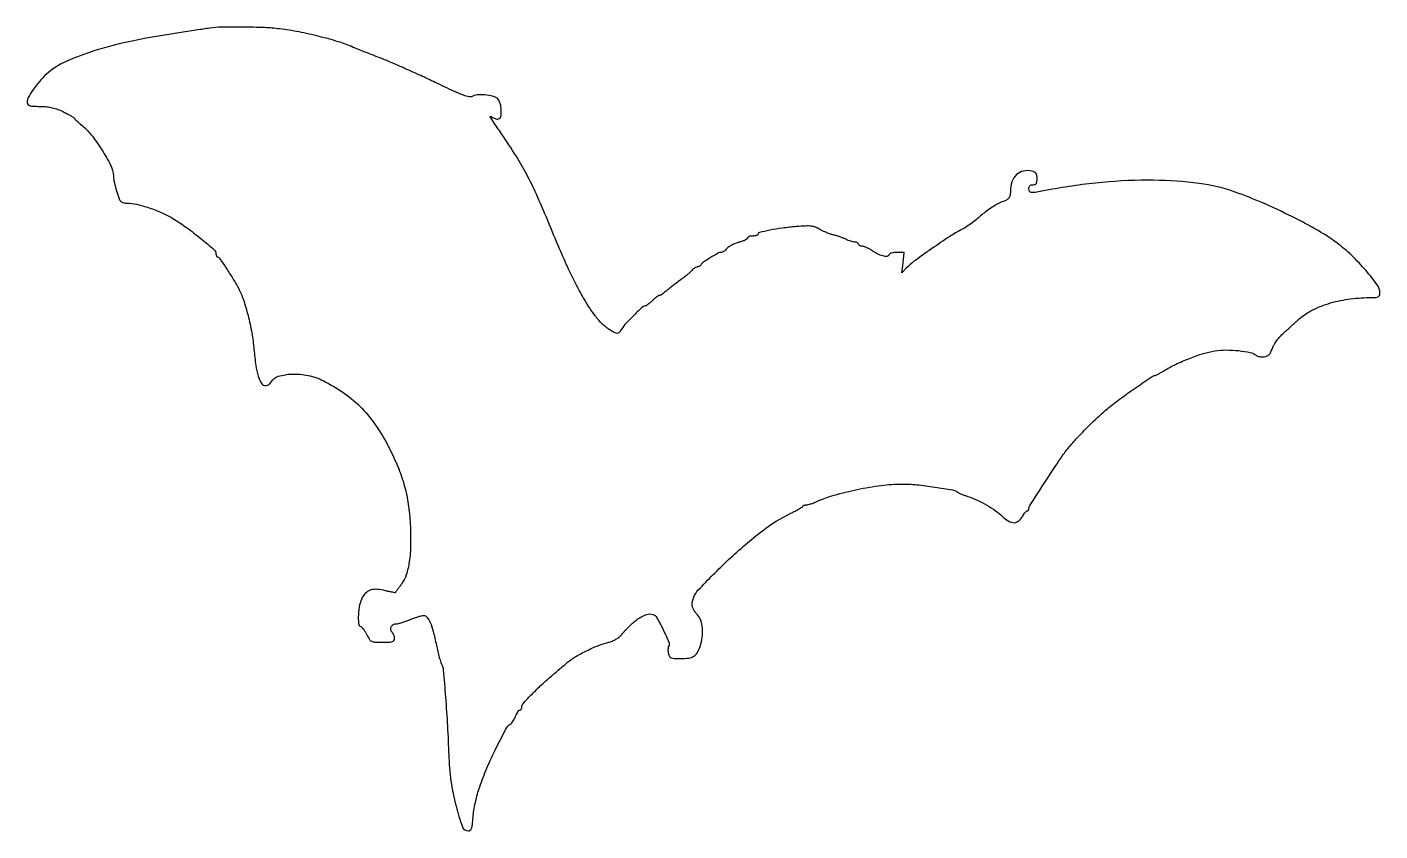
# Model space of a CAD drawing. Extents: x 0 to 659, y 0 to 392.
import ezdxf

# ---------------------------------------------------------------- set-up
doc = ezdxf.new("R2010")
doc.units = 0

msp = doc.modelspace()

# ---------------------------------------------------------------- linework, layer by layer
msp.add_lwpolyline([(89, 391.34152, -0.00103), (87.472754, 391.108861, -0.000128), (84.15, 390.610547, -0.000151), (80.203505, 390.020941, -0.000125), (76, 389.395309, 0.012949), (51.96027, 385.184592, 0.025085), (33.058472, 380.369178, 0.031391), (18.780007, 374.955984, 0.077925), (9.458431, 368.83983, 0.030557), (6.084525, 365.384629, 0.026379), (2.97578, 361.376192, 0.024777), (0.61559, 357.58948, 0.127641), (0, 355.217359, 0.145552), (0.300391, 354.207319, 0.172349), (1.088478, 353.60659, 0.065097), (2.730139, 353.307948, 0.008225), (6.339173, 353.187045, -0.021024), (9.597769, 352.994301, -0.031946), (12.395174, 352.528514, -0.03332), (15.022377, 351.72882, -0.025848), (17.760151, 350.526577, -0.00862), (19.730898, 349.493805, -0.012192), (21.445826, 348.50203, -0.008381), (22.830409, 347.623381, -0.145453), (23.170978, 347.218787, 0.090471), (23.444325, 346.811644, 0.011505), (24.201167, 346.06878, 0.013175), (25.151914, 345.223536, 0.010612), (26.215972, 344.364567, -0.061242), (31.106242, 339.524314, -0.02618), (36.429267, 332.002473, -0.024237), (40.800125, 324.280124, -0.111017), (42.044133, 319.314077, 0.049253), (42.335922, 316.948918, 0.01091), (43.31905, 312.982967, 0.009885), (44.462443, 309.074222, 0.066672), (45.315683, 307.25, 0.110744), (45.800878, 306.770436, 0.048954), (46.61245, 306.367188, 0.045178), (47.593234, 306.092557, 0.045713), (48.603501, 306, -0.056447), (53.31077, 305.466878, -0.023358), (59.491837, 303.741198, -0.023288), (65.789162, 301.331023, -0.035385), (70.977144, 298.611364, -0.018561), (77.669603, 294.123643, -0.013707), (84.741246, 288.689206, -0.00667), (91.175185, 283.314063, -0.218762), (92, 281.519098, 0.054064), (92.058779, 280.97708, 0.055711), (92.232318, 280.466027, 0.061696), (92.488018, 280.059891, 0.1223), (92.790869, 279.833333, -0.142386), (93.902332, 278.931306, -0.004993), (97.047412, 274.296313, -0.010036), (100.256022, 269.247531, -0.013114), (102.973217, 264.5, -0.042723), (105.367507, 258.96414, -0.018584), (107.62759, 251.26855, -0.018093), (109.456752, 242.782792, -0.021525), (110.543639, 234.664014, 0.012512), (111.442892, 226.883049, 0.037298), (112.584526, 221.646254, 0.058275), (113.985263, 218.384472, 0.229754), (115.743201, 217.189316, 0.075361), (116.678408, 217.194015, 0.077571), (117.560256, 217.476782, 0.077732), (118.312516, 218.014146, 0.076138), (118.871033, 218.759023, -0.199237), (122.380293, 221.632269, -0.066016), (129.081601, 222.719999, -0.058899), (136.964654, 222.0198, -0.064893), (144.195949, 219.495472, -0.037075), (154.573918, 213.28054, -0.047026), (163.060106, 206.020609, -0.045272), (170.277609, 197.070736, -0.030862), (176.850462, 185.761229, -0.020158), (181.063535, 176.438626, -0.030142), (183.90762, 167.96634, -0.030672), (185.679737, 159.325494, -0.021927), (186.636898, 149.5, -0.017341), (186.824401, 139.411719, -0.032184), (186.166779, 131.25414, -0.040331), (184.702678, 124.869094, -0.082376), (182.379296, 120.299762, 0.000771), (181.294673, 118.822255, 0.001158), (180.353341, 117.529516, 0.000457), (179.548772, 116.417059, 0.026386), (179.412089, 116.204973, -0.31274), (179.2258, 116.11616, -0.004442), (177.941282, 116.336943, -0.010433), (176.418222, 116.645629, -0.006461), (174.642139, 117.068526, 0.039665), (170.548703, 117.760183, 0.093698), (167.481811, 117.456332, 0.116006), (165.144367, 116.128591, 0.082323), (163.291067, 113.735513, 0.073172), (161.999914, 110.182991, 0.037177), (161.390714, 105.457127, 0.03236), (161.437917, 101.09393, 0.289957), (162.530148, 99.626805, -0.11609), (163.1468, 99.207142, -0.0263), (163.957781, 98.223554, -0.025874), (164.794722, 96.960449, -0.0226), (165.53837, 95.560384, 0.030676), (166.728926, 93.403688, 0.14238), (167.785374, 92.47298, 0.099153), (169.369686, 92.082439, 0.011007), (173.113941, 92, 0.009428), (176.361545, 92.061243, 0.064857), (177.932492, 92.326452, 0.164346), (178.704157, 92.880333, 0.156884), (179, 93.8, 0.053676), (178.916859, 94.572234, 0.038543), (178.667245, 95.404005, 0.039117), (178.301216, 96.167994, 0.065196), (177.867217, 96.732783, -0.156122), (177.2049, 98.018586, -0.153117), (177.405212, 99.461312, -0.145509), (178.410747, 100.583058, -0.138624), (179.88571, 101, 0.05946), (180.931454, 101.124801, 0.01402), (182.632405, 101.5875, 0.014241), (184.570775, 102.23441, 0.013591), (186.5, 103, -0.013297), (188.425932, 103.765596, -0.014064), (190.354433, 104.4125, -0.01379), (192.042637, 104.875992, -0.060164), (193.069485, 105, -0.227001), (194.774893, 104.183677, -0.066381), (196.324041, 101.630418, -0.039849), (197.825722, 97.29065, -0.012387), (199.391268, 90.565074, 0.007183), (200.071662, 87.497888, 0.008361), (200.808754, 84.603732, 0.007552), (201.50883, 82.180156, 0.04881), (201.996702, 81.006162, -0.101757), (202.759916, 78.435285, -0.002184), (203.834557, 65.262157, -0.005431), (204.779354, 51.004394, -0.005752), (205.393199, 37, 0.027313), (206.490252, 24.409508, 0.028051), (208.949513, 12.127234, 0.022668), (212.051143, 2.06599, 0.316593), (214.986953, 0, 0.188267), (215.88785, 0.351684, 0.127026), (216.493693, 1.289145, 0.052853), (216.899052, 3.141545, 0.008958), (217.231641, 6.75, -0.023841), (217.617589, 9.906509, -0.011818), (218.391524, 13.867188, -0.011701), (219.389316, 17.944381, -0.016798), (220.477525, 21.5, -0.018795), (223.977387, 30.572411, -0.013024), (228.579605, 40.55957, -0.008325), (233.245152, 49.642733, -0.126637), (235.618864, 52.226303, 0.085744), (236.131736, 52.701077, 0.022258), (236.776971, 53.627465, 0.021966), (237.42849, 54.765514, 0.020833), (237.990184, 55.976303, -0.023176), (238.534009, 57.134334, -0.032151), (239.132844, 58.111789, -0.033393), (239.704916, 58.818194, -0.208788), (240.12132, 59, 0.155856), (240.456442, 59.107062, 0.097573), (240.741888, 59.408704, 0.079789), (240.934551, 59.859302, 0.061278), (241, 60.391332, -0.182798), (241.616312, 62.020776, -0.009837), (245.412257, 66.154067, -0.01474), (250.161474, 70.840702, -0.011437), (255.59092, 75.664655, 0.000357), (257.677215, 77.43714, 0.000299), (259.886737, 79.319318, 0.000302), (261.903243, 81.041265, 0.000833), (263.321377, 82.257823, -0.046381), (266.977442, 84.856948, -0.017207), (272.550266, 87.83589, -0.017353), (278.367047, 90.445996, -0.041542), (282.875873, 91.860775, 0.03697), (284.63918, 92.396431, 0.029685), (286.443632, 93.220019, 0.03058), (288.026519, 94.18761, 0.064526), (289.088788, 95.155009, -0.023494), (293.871069, 100.286251, -0.048122), (298.151743, 103.72974, -0.066032), (301.86334, 105.51987, -0.157497), (304.888826, 105.535285, -0.190335), (306.763977, 104.008032, -0.01445), (309.85424, 98.104321, -0.01304), (312.631942, 92.00348, -0.243325), (312.476017, 89.961194, 0.100555), (312.262111, 89.380858, 0.034558), (312.186979, 88.484391, 0.032696), (312.239239, 87.457401, 0.032434), (312.424909, 86.443165, 0.07208), (312.974865, 85.104551, 0.162573), (313.793138, 84.394445, 0.086538), (315.232357, 84.072953, 0.011782), (318.327922, 84, 0.034053), (322.284055, 84.269747, 0.104745), (324.796178, 85.172217, 0.121199), (326.517542, 86.926389, 0.053644), (327.872149, 89.899223, 0.047508), (328.902321, 94.391531, 0.054739), (328.99507, 98.784916, 0.061293), (328.177179, 102.609231, 0.103943), (326.5, 105.405499, -0.029665), (325.543232, 106.56925, -0.029963), (324.734375, 107.834307, -0.031403), (324.168596, 109.01706, -0.096145), (324, 109.885739, -0.189816), (326.982637, 117.459306, -0.01688), (341.733981, 132.249146, -0.022875), (358.236106, 146.353094, -0.053799), (372, 154.867089, 0.008126), (374.131377, 155.930316, 0.011639), (375.982292, 156.946895, 0.007634), (377.483693, 157.848508, 0.150242), (377.833333, 158.25, -0.135796), (378.069842, 158.537635, -0.056892), (378.513939, 158.779688, -0.050566), (379.077733, 158.944452, -0.045851), (379.682204, 159, 0.058536), (380.47124, 159.092692, 0.016152), (381.678197, 159.421767, 0.016084), (383.031264, 159.886205, 0.016183), (384.348871, 160.435804, -0.036728), (393.112121, 163.675587, -0.019126), (404.429049, 166.474395, -0.019062), (416.127272, 168.43531, -0.031399), (426.130979, 169.088319, -0.024892), (433.254646, 168.750646, -0.012505), (442.195728, 167.653046, -0.007895), (450.768894, 166.243584, -0.120058), (453.5, 165.031446, 0.055162), (454.109399, 164.660774, 0.010357), (455.305424, 164.133043, 0.010967), (456.735977, 163.573411, 0.009844), (458.24187, 163.055454, -0.029144), (462.817801, 161.281338, -0.023733), (467.491402, 158.874334, -0.024225), (471.777906, 156.117802, -0.037063), (475.172979, 153.292686, 0.056156), (478.179589, 150.978832, 0.141458), (480.822819, 150.268099, 0.173174), (483.091078, 151.125303, 0.094059), (484.985559, 153.473016, -0.023792), (485.564229, 154.44064, -0.031521), (486.184804, 155.257699, -0.032653), (486.764185, 155.845866, -0.183944), (487.16898, 156, 0.122577), (487.485923, 156.078885, 0.100764), (487.755888, 156.301119, 0.091117), (487.937261, 156.633523, 0.079607), (488, 157.025084, -0.143835), (488.456837, 158.580285, -0.000937), (496.278551, 170.69517, -0.003256), (503.554839, 181.760506, -0.027193), (507.144711, 186.556328, -0.012564), (511.682588, 191.708723, -0.009507), (516.908636, 197.139306, -0.009625), (522.218627, 202.250513, -0.015047), (527, 206.418658, -0.013599), (532.659193, 210.808031, -0.006411), (540.188652, 216.179715, -0.002013), (547.995222, 221.55296, -0.150829), (549.443452, 222, 0.116635), (549.826966, 222.090696, 0.006076), (550.960308, 222.675828, 0.009347), (552.297508, 223.419311, 0.006635), (553.769872, 224.300691, -0.026595), (559.466222, 227.408876, -0.018179), (566.22837, 230.347616, -0.018362), (572.961886, 232.705976, -0.035455), (578.519668, 234.003142, -0.039141), (584.006278, 234.44395, -0.027198), (590.218541, 234.117793, -0.02528), (595.808079, 233.230744, -0.121457), (598.689528, 231.840037, 0.094192), (599.33573, 231.48402, 0.036958), (600.32754, 231.23936, 0.034939), (601.468122, 231.127087, 0.036606), (602.595338, 231.177742, 0.065132), (603.998328, 231.533246, 0.104905), (605.020903, 232.213915, 0.082459), (605.835181, 233.379188, 0.028405), (606.616611, 235.287981, -0.051503), (607.413356, 237.00396, -0.023911), (608.772174, 239.053648, -0.023387), (610.418226, 241.089199, -0.030084), (612.122155, 242.787981, 0.001621), (613.92571, 244.39222, 0.00127), (615.872326, 246.143969, 0.001283), (617.675196, 247.783101, 0.003149), (618.990048, 249, -0.067949), (625.353442, 253.517329, -0.043948), (633.707399, 256.988486, -0.040301), (643.391007, 259.208984, -0.035284), (653.75, 259.980191, 0.010207), (656.808408, 260.05418, 0.087422), (658.139823, 260.350514, 0.201727), (658.775146, 260.993653, 0.095583), (659, 262.159131, 0.157008), (657.714337, 266.152452, 0.021489), (652.235218, 273.126598, 0.02487), (645.293875, 280.450006, 0.029133), (638, 286.646052, 0.031935), (628.909919, 292.628873, 0.013671), (616.079111, 299.487656, 0.01344), (601.930997, 306.091194, 0.016983), (588.5, 311.391171, 0.053413), (570.903146, 315.607288, 0.029161), (548.734547, 317.164549, 0.026566), (523.785209, 316.133702, 0.022487), (497.639532, 312.465705, -0.002365), (490.989457, 311.258217, -0.057628), (489.115498, 311.146099, -0.271182), (488.305861, 311.682348, -0.11454), (488, 313, -0.072254), (488.126841, 313.873159, -0.124864), (488.5, 314.5, -0.124864), (489.126841, 314.873159, -0.072254), (490, 315, 0.080977), (490.974068, 315.158795, 0.165652), (491.582268, 315.622618, 0.117171), (491.907293, 316.492266, 0.031107), (492, 317.980948, 0.039345), (491.880153, 319.501625, 0.112622), (491.487713, 320.479631, 0.125573), (490.740079, 321.128855, 0.054885), (489.5, 321.589356, 0.113042), (485.383927, 321.674887, 0.138874), (481.988125, 319.905557, 0.124021), (479.767155, 316.422916, 0.080402), (479, 311.682985, -0.042927), (478.827994, 309.683228, -0.138266), (478.257036, 308.490294, -0.097945), (477.023429, 307.544016, -0.015743), (474.25, 306.280137, 0.032312), (472.073763, 305.199999, 0.015531), (469.426562, 303.553694, 0.015328), (466.761425, 301.65873, 0.021172), (464.5, 299.788203, -0.016245), (462.257895, 297.896153, -0.01184), (459.651146, 295.935959, -0.011985), (457.088217, 294.193409, -0.025642), (455.014538, 293.000943, 0.028147), (449.494289, 289.789649, 0.006511), (440.594441, 283.750752, 0.00537), (431.846828, 277.506584, 0.047369), (428.297022, 274.359445), (426.094044, 271.998431), (426.686313, 276.999216), (427.278582, 282), (423.639291, 282, 0.025974), (422.244736, 281.927507, 0.041095), (421.069042, 281.70625, 0.049764), (420.237712, 281.386095, 0.283159), (420, 281, -0.350905), (419.314317, 280.143283, -0.103167), (417.508589, 280.115714, -0.06189), (414.939879, 280.949784, -0.039836), (412.214812, 282.5, 0.020176), (410.676557, 283.456926, 0.021469), (409.09715, 284.265625, 0.021666), (407.686039, 284.840669, 0.086122), (406.767865, 285, -0.054612), (406.09157, 285.074089, -0.074274), (405.51931, 285.29375, -0.093854), (405.135333, 285.618446, -0.172093), (405, 286, 0.170265), (404.866026, 286.382023, 0.093877), (404.485937, 286.70806, 0.074587), (403.919433, 286.929676, 0.055175), (403.25, 287.006161, -0.055209), (402.393244, 287.104106, -0.020745), (401.226037, 287.421641, -0.020253), (399.972841, 287.875693, -0.023196), (398.81736, 288.411911, 0.023315), (397.551554, 288.998962, 0.012676), (395.948271, 289.606619, 0.012606), (394.282853, 290.143258, 0.019487), (392.81736, 290.513624, -0.029289), (391.308063, 290.926682, -0.015762), (389.499975, 291.601513, -0.015648), (387.694312, 292.407942, -0.023653), (386.182556, 293.231116, 0.04363), (384.054757, 294.281929, 0.063911), (382.030841, 294.785507, 0.040988), (379.357409, 294.8772, 0.0086), (374.682556, 294.57363, 0.01295), (367.95481, 293.844573, 0.016719), (361.828424, 292.810095, 0.009549), (356.700697, 291.664457, 0.345849), (356, 290.772615, -0.26631), (355.829506, 290.475211, -0.05756), (355.265625, 290.226956, -0.045699), (354.457828, 290.056129, -0.029275), (353.5, 290, 0.03662), (352.542559, 289.929783, 0.055239), (351.734375, 289.717572, 0.072403), (351.181282, 289.406961, 0.232705), (351, 289.038544, -0.253064), (350.76282, 288.599939, -0.029479), (349.761328, 288.025976, -0.029687), (348.398805, 287.446514, -0.019933), (346.783246, 286.941634, 0.028365), (345.047815, 286.367015, 0.025351), (343.320317, 285.580687, 0.026198), (341.840653, 284.713267, 0.06854), (340.91595, 283.90309, -0.031443), (340.199322, 283.174783, -0.033557), (339.411686, 282.559033, -0.035673), (338.668065, 282.128192, -0.113941), (338.112833, 282, 0.129098), (336.5431, 281.587832, 0.01005), (332.775732, 279.361957, 0.009166), (329.071988, 276.977086, 0.152893), (328.166667, 275.850539, -0.10689), (327.950499, 275.525218, -0.065933), (327.580387, 275.249846, -0.061562), (327.120453, 275.063459, -0.065607), (326.638908, 275, 0.103069), (326.066545, 274.880748, 0.035122), (325.310107, 274.485937, 0.033165), (324.51285, 273.919698, 0.032603), (323.792611, 273.25, -0.013826), (322.452127, 271.906329, -0.018389), (321.157546, 270.76593, -0.010163), (319.300312, 269.30939, -0.001521), (315.5, 266.46984, 0.003886), (313.871705, 265.241152, 0.004063), (312.28683, 264.005203, 0.003904), (310.934942, 262.915867, 0.017891), (310.178571, 262.25, -0.030057), (309.607765, 261.77162, -0.030416), (308.985897, 261.367188, -0.031925), (308.403429, 261.084399, -0.097344), (307.974026, 261, 0.140695), (307.490838, 260.86129, 0.019325), (306.61595, 260.265625, 0.020937), (305.61283, 259.457311, 0.016317), (304.590909, 258.5, -0.014429), (303.575383, 257.541452, -0.018922), (302.591619, 256.729767, -0.016684), (301.738793, 256.122669, -0.142341), (301.295455, 255.984314, 0.182194), (299.891194, 255.423187, 0.006881), (295.700145, 251.48465, 0.012491), (291.758161, 247.481551, 0.049253), (289.655152, 244.739723, -0.02125), (288.545897, 243.112633, -0.160697), (287.794644, 242.586152, -0.170675), (286.901023, 242.626835, -0.024694), (285.220213, 243.403731, -0.055309), (281.854404, 245.671239, -0.03626), (278.513305, 248.949076, -0.030436), (275.131583, 253.29188, -0.018331), (271.640178, 258.810305, -0.012369), (267.647898, 266.071277, -0.010608), (263.801221, 273.898998, -0.007991), (259.42027, 283.720787, -0.00307), (253.636097, 297.5, 0.007602), (248.079113, 310.408856, 0.016858), (243.367299, 320.029583, 0.017721), (238.168567, 329.013881, 0.009325), (231.113939, 339.813106, -0.000678), (226.876855, 346.060535, -0.012673), (225.595398, 348.063076, -0.460549), (225.676481, 348.308348, -0.287922), (226.011682, 348.25, 0.053933), (226.674839, 347.771282, 0.03598), (227.520932, 347.367188, 0.036135), (228.409412, 347.090984, 0.057353), (229.2, 347, 0.117581), (230.076986, 347.209124, 0.166809), (230.631855, 347.77901, 0.090636), (230.922414, 348.868207, 0.019982), (231, 350.80887, 0.030318), (230.903515, 352.398644, 0.027167), (230.614949, 354.025474, 0.028166), (230.193346, 355.458179, 0.072341), (229.689188, 356.410383, 0.159069), (227.727298, 357.822664, 0.043253), (223.951007, 358.67498, 0.044016), (219.971392, 358.864375, 0.113224), (217.209615, 358.112183, -0.170461), (215.431643, 357.836698, -0.041999), (212.539018, 358.630736, -0.021093), (207.853324, 360.57894, -0.003306), (198.81319, 364.866085, 0.004498), (191.762035, 368.189422, 0.003532), (184.060749, 371.66915, 0.003571), (176.853011, 374.803364, 0.008768), (171.5, 376.975627, -0.00083), (167.141221, 378.664338, -0.00107), (163.14375, 380.230561, -0.000811), (159.79778, 381.556063, -0.009432), (158.5, 382.101191, 0.029181), (151.551904, 384.702095, 0.013834), (142.339032, 387.273412, 0.013523), (132.384177, 389.47302, 0.016841), (123.026234, 390.951917, 0.020629), (115.649585, 391.556736, 0.007277), (105.040735, 391.832654, 0.006498), (94.649725, 391.816585, 0.034687)], format="xyb", close=True)

doc.saveas('drawing.dxf')
